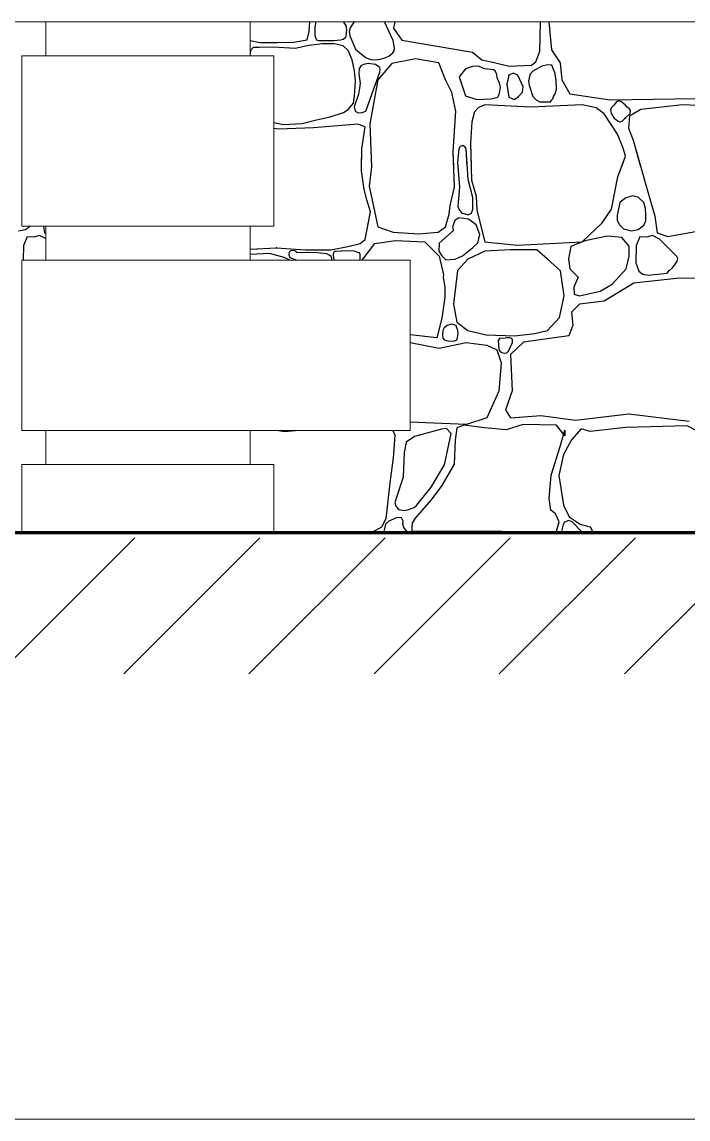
# Model space of a CAD drawing. Header units: feet. Extents: x -10410 to 374725, y -46422 to 88923.
# Drawn here: x 257180 to 258158, y 576 to 2187 of the extents above; entities that cross this region are included whole.
import ezdxf

# ---------------------------------------------------------------- set-up
doc = ezdxf.new("R2010")
doc.units = ezdxf.units.FT
doc.header["$MEASUREMENT"] = 0
doc.layers.add('2D - Общий_Ном._пера__118', color=7, linetype='Continuous', lineweight=5, true_color=0x573938)
doc.layers.add('Конструктив - Стены Несущие_Ном._пера__87', color=7, linetype='Continuous', lineweight=25, true_color=0x6a6a6a)
for name, color, linetype, lineweight in [('Интерьер - Мебель_Ном._пера__7', 7, 'Continuous', 20), ('Конструктив - Перекрытия_Ном._пера__1', 7, 'Continuous', 20), ('Местность - Рельеф_Ном._пера__53', 54, 'Continuous', 80), ('Размер - Общий_Ном._пера__120', 7, 'Continuous', 5)]:
    doc.layers.add(name, color=color, linetype=linetype, lineweight=lineweight)

# ---------------------------------------------------------------- blocks, each defined once
blk = doc.blocks.new('*X48')
at = {"layer": 'Конструктив - Стены Несущие_Ном._пера__87', "linetype": 'Continuous'}
for p, q in [((257185.3, 1882.5), (257191.4, 1887.2)), ((257211.8, 1887.2), (257213.2, 1877.4)), ((257174.7, 1880.4), (257185.3, 1882.5)), ((257187.7, 1871.5), (257182.1, 1859.1)), ((257197.4, 1871.2), (257187.7, 1871.5)), ((257206, 1873.4), (257197.4, 1871.2)), ((257215, 1869), (257206, 1873.4)), ((257213.2, 1877.4), (257215, 1876.8)), ((257182.1, 1859.1), (257181.8, 1837.2))]:
    blk.add_line(p, q, dxfattribs=at)
blk = doc.blocks.new('Штриховка_24', base_point=(0, 0))
at = {"layer": 'Конструктив - Стены Несущие_Ном._пера__87', "linetype": 'Continuous'}
blk.add_blockref('*X48', (0, 0), dxfattribs=at)
blk = doc.blocks.new('*X52')
at = {"layer": 'Конструктив - Стены Несущие_Ном._пера__87', "linetype": 'Continuous'}
for p, q in [((257185.3, 1882.5), (257191.4, 1887.2)), ((257211.8, 1887.2), (257213.2, 1877.4)), ((257174.7, 1880.4), (257185.3, 1882.5)), ((257187.7, 1871.5), (257182.1, 1859.1)), ((257197.4, 1871.2), (257187.7, 1871.5)), ((257206, 1873.4), (257197.4, 1871.2)), ((257215, 1869), (257206, 1873.4)), ((257213.2, 1877.4), (257215, 1876.8)), ((257182.1, 1859.1), (257181.8, 1837.2))]:
    blk.add_line(p, q, dxfattribs=at)
blk = doc.blocks.new('Штриховка_26', base_point=(0, 0))
at = {"layer": 'Конструктив - Стены Несущие_Ном._пера__87', "linetype": 'Continuous'}
blk.add_blockref('*X52', (0, 0), dxfattribs=at)
blk = doc.blocks.new('*X62')
at = {"layer": 'Конструктив - Стены Несущие_Ном._пера__87', "linetype": 'Continuous'}
for p, q in [((257601.7, 2173), (257602.7, 2187.2)), ((257610.4, 2179.4), (257610.3, 2167.3)), ((257611.8, 2187.2), (257610.4, 2179.4)), ((257653.6, 2185.3), (257652.2, 2187.2)), ((257656.3, 2182.2), (257653.6, 2185.3)), ((257657.2, 2176.2), (257656.3, 2182.2)), ((257656.4, 2166.4), (257657.2, 2176.2)), ((257662, 2178.7), (257660.8, 2173.3)), ((257667.3, 2186.8), (257662, 2178.7)), ((257668.5, 2187.2), (257667.3, 2186.8)), ((257725.4, 2160.2), (257712.7, 2187.2)), ((257727.6, 2187.2), (257725.8, 2178.1)), ((257725.8, 2178.1), (257737.9, 2160.3)), ((257941.2, 2164.6), (257941.4, 2187.2)), ((257953.7, 2187.2), (257957.9, 2146.2)), ((257515, 2160.1), (257529.3, 2156.9)), ((257578.9, 2157.3), (257598.8, 2161)), ((257598.8, 2161), (257601.7, 2173)), ((257610.3, 2167.3), (257611.8, 2163.1)), ((257611.8, 2163.1), (257612.8, 2160.7)), ((257612.8, 2160.7), (257615.7, 2160.2)), ((257615.7, 2160.2), (257638.3, 2160.2)), ((257638.3, 2160.2), (257647.7, 2161)), ((257647.7, 2161), (257652, 2162)), ((257652, 2162), (257655.2, 2164.4)), ((257655.2, 2164.4), (257656.4, 2166.4)), ((257660.8, 2173.3), (257661.8, 2166.6)), ((257661.8, 2166.6), (257670.1, 2147.4)), ((257727.2, 2149.3), (257725.4, 2160.2)), ((257737.9, 2160.3), (257841.9, 2142.6)), ((257940.7, 2144.5), (257941.2, 2164.6)), ((257515.8, 2145.3), (257515, 2140.5)), ((257519.6, 2149.5), (257515.8, 2145.3)), ((257528.6, 2149.8), (257519.6, 2149.5)), ((257549.5, 2150.1), (257528.6, 2149.8)), ((257529.3, 2156.9), (257554.8, 2157.2)), ((257581.2, 2148.1), (257549.5, 2150.1)), ((257554.8, 2157.2), (257578.9, 2157.3)), ((257601.2, 2152.5), (257581.2, 2148.1)), ((257621.6, 2155.3), (257601.2, 2152.5)), ((257638.7, 2155), (257621.6, 2155.3)), ((257651.9, 2152.1), (257638.7, 2155)), ((257659, 2145.3), (257651.9, 2152.1)), ((257664.9, 2131.6), (257659, 2145.3)), ((257670.1, 2147.4), (257678.9, 2139.8)), ((257724.8, 2142), (257726.5, 2144.6)), ((257726.5, 2144.6), (257727.2, 2149.3)), ((257934.7, 2128.7), (257940.7, 2144.5)), ((257957.9, 2146.2), (257970.7, 2127.1)), ((257668.2, 2115.6), (257664.9, 2131.6)), ((257678.9, 2139.8), (257685.8, 2134.4)), ((257685.8, 2134.4), (257692.6, 2131.9)), ((257692.6, 2131.9), (257696.8, 2131.6)), ((257696.8, 2131.6), (257704.1, 2132.1)), ((257704.1, 2132.1), (257711.7, 2133.9)), ((257711.7, 2133.9), (257718.8, 2137)), ((257718.8, 2137), (257724.8, 2142)), ((257758, 2132.8), (257723.3, 2126.4)), ((257792.2, 2127.3), (257758, 2132.8)), ((257802.3, 2102.1), (257792.2, 2127.3)), ((257841.9, 2142.6), (257855.7, 2131.7)), ((257855.7, 2131.7), (257873.5, 2127.5)), ((257873.5, 2127.5), (257895.5, 2122.5)), ((257928.6, 2123.6), (257934.7, 2128.7)), ((257670.1, 2100.4), (257668.2, 2115.6)), ((257675.3, 2118.9), (257674.7, 2111.2)), ((257674.7, 2111.2), (257677, 2097.2)), ((257678.4, 2123.2), (257675.3, 2118.9)), ((257683.7, 2125.4), (257678.4, 2123.2)), ((257688.5, 2126), (257683.7, 2125.4)), ((257684.9, 2056.3), (257705.7, 2113.3)), ((257699.1, 2124.8), (257688.5, 2126)), ((257705.8, 2120.4), (257699.1, 2124.8)), ((257723.3, 2126.4), (257702.8, 2102.1)), ((257705.7, 2113.3), (257706.1, 2117.5)), ((257706.1, 2117.5), (257705.8, 2120.4)), ((257831.3, 2118.2), (257822.1, 2106.5)), ((257841.9, 2121.8), (257831.3, 2118.2)), ((257849.9, 2122.4), (257841.9, 2121.8)), ((257851.6, 2121.6), (257849.9, 2122.4)), ((257859.5, 2118.2), (257851.6, 2121.6)), ((257872.5, 2116.7), (257859.5, 2118.2)), ((257874.9, 2115.5), (257872.5, 2116.7)), ((257877.3, 2110), (257874.9, 2115.5)), ((257901.3, 2112), (257895.2, 2108.8)), ((257895.5, 2122.5), (257928.6, 2123.6)), ((257908.3, 2108.8), (257901.3, 2112)), ((257930.6, 2115), (257926.6, 2110.7)), ((257943.4, 2122.4), (257930.6, 2115)), ((257952.1, 2124.4), (257943.4, 2122.4)), ((257958.3, 2123.5), (257952.1, 2124.4)), ((257960.8, 2117.4), (257958.3, 2123.5)), ((257962.6, 2112.8), (257960.8, 2117.4)), ((257964.7, 2101.5), (257962.6, 2112.8)), ((257970.7, 2127.1), (257973.2, 2102.1)), ((257668.5, 2078.3), (257670.1, 2100.4)), ((257677, 2097.2), (257675.8, 2089.8)), ((257702.8, 2102.1), (257691.1, 2037.7)), ((257811.5, 2083.5), (257802.3, 2102.1)), ((257822.1, 2106.5), (257831.3, 2078.8)), ((257878.1, 2105.3), (257877.3, 2110)), ((257881.2, 2097.2), (257878.1, 2105.3)), ((257882.8, 2091.2), (257881.2, 2097.2)), ((257895.2, 2108.8), (257892, 2095.6)), ((257892, 2095.6), (257895.2, 2076.6)), ((257916.3, 2091.9), (257908.3, 2108.8)), ((257925, 2105.3), (257924.2, 2100.1)), ((257924.2, 2100.1), (257925.2, 2094.2)), ((257926.6, 2110.7), (257925, 2105.3)), ((257965.3, 2088.2), (257964.7, 2101.5)), ((257973.2, 2102.1), (257984.9, 2081.8)), ((257674.3, 2081.2), (257668.1, 2062.4)), ((257675.8, 2089.8), (257674.3, 2081.2)), ((257817.2, 2056.3), (257811.5, 2083.5)), ((257831.3, 2078.8), (257848.1, 2073.1)), ((257879.1, 2076.9), (257880.1, 2078.8)), ((257880.1, 2078.8), (257881.5, 2082.8)), ((257881.5, 2082.8), (257882.8, 2091.2)), ((257908.3, 2076.6), (257915, 2084)), ((257915, 2084), (257916.3, 2091.9)), ((257925.2, 2094.2), (257930.6, 2077.8)), ((257960.8, 2077.8), (257963, 2081.6)), ((257963, 2081.6), (257965.3, 2088.2)), ((257984.9, 2081.8), (258044.1, 2072.6)), ((257659, 2058.8), (257667, 2067.8)), ((257667, 2067.8), (257668.5, 2078.3)), ((257848.1, 2073.1), (257868.5, 2074.3)), ((257860, 2065.7), (257850.1, 2061.2)), ((257927.4, 2062), (257860, 2065.7)), ((257868.5, 2074.3), (257875.6, 2075.6)), ((257875.6, 2075.6), (257879.1, 2076.9)), ((257895.2, 2076.6), (257903, 2073.3)), ((257903, 2073.3), (257908.3, 2076.6)), ((258002.8, 2065.7), (257927.4, 2062)), ((257930.6, 2077.8), (257935.2, 2072.8)), ((257935.2, 2072.8), (257940.5, 2070)), ((257940.5, 2070), (257947.9, 2069.9)), ((257947.9, 2069.9), (257956.2, 2070.1)), ((257956.2, 2070.1), (257957.8, 2072.1)), ((257957.8, 2072.1), (257959.6, 2074.5)), ((257959.6, 2074.5), (257960.8, 2077.8)), ((258023.5, 2061.2), (258002.8, 2065.7)), ((258044.1, 2072.6), (258170.1, 2074.6)), ((258050, 2065.7), (258046.4, 2062)), ((258053.3, 2069.9), (258050, 2065.7)), ((258056.5, 2071.3), (258053.3, 2069.9)), ((258059.7, 2070.6), (258056.5, 2071.3)), ((258066.1, 2065.7), (258059.7, 2070.6)), ((258068.9, 2061.8), (258066.1, 2065.7)), ((258150.3, 2065.7), (258089.1, 2058.5)), ((258259.5, 2060.2), (258150.3, 2065.7)), ((257612.4, 2043.3), (257632.9, 2047.8)), ((257632.9, 2047.8), (257652.4, 2054.1)), ((257652.4, 2054.1), (257659, 2058.8)), ((257668.1, 2062.4), (257669.5, 2056)), ((257669.5, 2056), (257673.8, 2053.7)), ((257673.8, 2053.7), (257679.9, 2054)), ((257679.9, 2054), (257684.9, 2056.3)), ((257813.5, 1997.1), (257817.2, 2056.3)), ((257844.9, 2055.3), (257840.7, 2040.4)), ((257850.1, 2061.2), (257844.9, 2055.3)), ((258034.9, 2052.3), (258023.5, 2061.2)), ((258054.5, 2022.3), (258034.9, 2052.3)), ((258046.4, 2062), (258044.3, 2058.7)), ((258044.3, 2058.7), (258045.4, 2052.5)), ((258045.4, 2052.5), (258050, 2045.9)), ((258066.1, 2045.9), (258073.2, 2052.7)), ((258071.8, 2060.2), (258068.9, 2061.8)), ((258072.5, 2048.6), (258070.8, 2031)), ((258073.7, 2057), (258071.8, 2060.2)), ((258089.1, 2058.5), (258072.5, 2048.6)), ((258073.2, 2052.7), (258073.7, 2057)), ((257550, 2039.7), (257563.5, 2036.6)), ((257556.7, 2029.8), (257550, 2030.6)), ((257608.2, 2031.5), (257556.7, 2029.8)), ((257563.5, 2036.6), (257591.4, 2038.1)), ((257591.4, 2038.1), (257612.4, 2043.3)), ((257673.4, 2037.2), (257608.2, 2031.5)), ((257684.3, 2033.1), (257673.4, 2037.2)), ((257679.2, 2001), (257684.3, 2033.1)), ((257691.1, 2037.7), (257693.6, 1974.5)), ((257840.7, 2040.4), (257839, 2009.2)), ((258050, 2045.9), (258055.6, 2041.4)), ((258055.6, 2041.4), (258058.4, 2040.6)), ((258058.4, 2040.6), (258061.4, 2041.5)), ((258061.4, 2041.5), (258063.4, 2043.6)), ((258063.4, 2043.6), (258066.1, 2045.9)), ((258070.8, 2031), (258077.8, 2013.4)), ((258063.1, 2002), (258054.5, 2022.3)), ((257678.7, 1968.5), (257679.2, 2001)), ((257821.7, 2001), (257819.8, 1980.9)), ((257823.5, 2004.5), (257821.7, 2001)), ((257827.5, 2005.9), (257823.5, 2004.5)), ((257831.2, 2003.4), (257827.5, 2005.9)), ((257832.3, 2001), (257831.2, 2003.4)), ((257835.5, 1955.6), (257832.3, 2001)), ((257839, 2009.2), (257840.2, 1955)), ((258066.6, 1990.1), (258063.1, 2002)), ((258077.8, 2013.4), (258099.3, 1937.6)), ((257815.5, 1944.6), (257813.5, 1997.1)), ((258055.2, 1959.7), (258066.6, 1990.1)), ((257682.6, 1941.3), (257678.7, 1968.5)), ((257693.6, 1974.5), (257690.1, 1946)), ((257819.8, 1980.9), (257822.6, 1944.3)), ((257842.3, 1929.5), (257835.5, 1955.6)), ((257840.2, 1955), (257846.9, 1931.2)), ((258045.8, 1912.1), (258055.2, 1959.7)), ((257686.7, 1926.1), (257682.6, 1941.3)), ((257690.1, 1946), (257702.8, 1886.1)), ((257808.8, 1917.6), (257815.5, 1944.6)), ((257822.6, 1944.3), (257820.4, 1916.7)), ((258099.3, 1937.6), (258109.7, 1902)), ((257692.1, 1908.1), (257686.7, 1926.1)), ((257842.1, 1912.1), (257842.3, 1929.5)), ((257846.9, 1931.2), (257848.1, 1910.6)), ((258058.3, 1922), (258055.5, 1910.3)), ((258067.1, 1929.1), (258058.3, 1922)), ((258077.3, 1932), (258067.1, 1929.1)), ((258085.5, 1929.6), (258077.3, 1932)), ((258093.5, 1922), (258085.5, 1929.6)), ((258095.8, 1913.4), (258093.5, 1922)), ((257684.3, 1867.8), (257692.1, 1908.1)), ((257802.3, 1886.1), (257807.5, 1904.7)), ((257807.5, 1904.7), (257808.8, 1917.6)), ((257820.4, 1916.7), (257821.7, 1912.1)), ((257821.7, 1912.1), (257825.4, 1907)), ((257825.4, 1907), (257835.3, 1903.9)), ((257835.3, 1903.9), (257840.4, 1906.5)), ((257840.4, 1906.5), (257842.1, 1912.1)), ((257848.1, 1910.6), (257860, 1864.3)), ((258032.4, 1892), (258045.8, 1912.1)), ((258054.3, 1903), (258054.2, 1895.6)), ((258055.5, 1910.3), (258054.3, 1903)), ((258096.1, 1904), (258095.8, 1913.4)), ((258096.1, 1895), (258096.1, 1904)), ((258109.7, 1902), (258113.2, 1877.4)), ((257702.8, 1886.1), (257725.1, 1878.4)), ((257791.4, 1878.4), (257802.3, 1886.1)), ((257813.8, 1890), (257812.4, 1885.8)), ((257812.4, 1885.8), (257813.8, 1880.9)), ((257815.6, 1895.4), (257813.8, 1890)), ((257821.7, 1899.4), (257815.6, 1895.4)), ((257829.1, 1898.5), (257821.7, 1899.4)), ((257836.1, 1897.4), (257829.1, 1898.5)), ((257847.1, 1889.1), (257836.1, 1897.4)), ((257852.5, 1875.1), (257847.1, 1889.1)), ((258002.8, 1864.3), (258032.4, 1892)), ((258054.2, 1895.6), (258058.3, 1888.8)), ((258058.3, 1888.8), (258063.5, 1883.2)), ((258085.3, 1882.5), (258093.5, 1888.8)), ((258093.5, 1888.8), (258096.1, 1895)), ((257725.1, 1878.4), (257762.7, 1876.2)), ((257762.7, 1876.2), (257791.4, 1878.4)), ((257813.8, 1880.9), (257793, 1862.4)), ((257849.6, 1863), (257852.5, 1875.1)), ((258039.9, 1872.5), (258006.9, 1865.5)), ((258060.9, 1870.7), (258039.9, 1872.5)), ((258072, 1857.9), (258060.9, 1870.7)), ((258063.5, 1883.2), (258074.7, 1880.4)), ((258074.7, 1880.4), (258085.3, 1882.5)), ((258087.7, 1871.5), (258082.1, 1859.1)), ((258097.4, 1871.2), (258087.7, 1871.5)), ((258106, 1873.4), (258097.4, 1871.2)), ((258116.4, 1868.3), (258106, 1873.4)), ((258113.2, 1877.4), (258128.8, 1872.2)), ((258128.8, 1872.2), (258185.2, 1882.6)), ((257515, 1853.6), (257553.7, 1855.6)), ((257553.7, 1855.6), (257595.8, 1852.4)), ((257633.5, 1852.4), (257658.5, 1857.4)), ((257658.5, 1857.4), (257676.7, 1861.8)), ((257676.7, 1861.8), (257684.3, 1867.8)), ((257679.9, 1837.2), (257698.5, 1861.6)), ((257698.5, 1861.6), (257728.5, 1866.3)), ((257728.5, 1866.3), (257771.6, 1864.3)), ((257771.6, 1864.3), (257792.6, 1843.3)), ((257793, 1862.4), (257792.4, 1850.3)), ((257827, 1843.9), (257841.7, 1855.2)), ((257841.7, 1855.2), (257849.6, 1863)), ((257860, 1864.3), (257907.3, 1859.4)), ((257907.3, 1859.4), (258002.8, 1864.3)), ((257986.4, 1857.4), (257982.6, 1839.4)), ((258006.9, 1865.5), (257986.4, 1857.4)), ((258071.8, 1843), (258072, 1857.9)), ((258082.1, 1859.1), (258081.7, 1833.6)), ((258142.1, 1842.5), (258116.4, 1868.3)), ((257543.5, 1847.2), (257515, 1845.7)), ((257565.3, 1841.3), (257543.5, 1847.2)), ((257573.3, 1837.2), (257565.3, 1841.3)), ((257572.7, 1849.1), (257572, 1845.1)), ((257572, 1845.1), (257573.7, 1841.3)), ((257574.4, 1851.1), (257572.7, 1849.1)), ((257573.7, 1841.3), (257583.6, 1837.2)), ((257578, 1851.4), (257574.4, 1851.1)), ((257580.6, 1850.9), (257578, 1851.4)), ((257582.6, 1850), (257580.6, 1850.9)), ((257583.6, 1848.8), (257582.6, 1850)), ((257590.1, 1848.3), (257583.6, 1848.8)), ((257610, 1848.4), (257590.1, 1848.3)), ((257595.8, 1852.4), (257633.5, 1852.4)), ((257622.7, 1847.2), (257610, 1848.4)), ((257627.8, 1846.4), (257622.7, 1847.2)), ((257632.3, 1844.2), (257627.8, 1846.4)), ((257634.2, 1842.5), (257632.3, 1844.2)), ((257635.3, 1840.3), (257634.2, 1842.5)), ((257635, 1837.8), (257635.3, 1840.3)), ((257635, 1837.2), (257635, 1837.8)), ((257637.4, 1848.4), (257637.2, 1844.6)), ((257637.2, 1844.6), (257638.3, 1838.5)), ((257639.3, 1850.2), (257637.4, 1848.4)), ((257638.3, 1838.5), (257638.2, 1837.2)), ((257641.5, 1849.9), (257639.3, 1850.2)), ((257649.5, 1850.5), (257641.5, 1849.9)), ((257660.6, 1851), (257649.5, 1850.5)), ((257667.9, 1850.3), (257660.6, 1851)), ((257673.4, 1848.4), (257667.9, 1850.3)), ((257675.8, 1848), (257673.4, 1848.4)), ((257677, 1845.4), (257675.8, 1848)), ((257676.7, 1837.2), (257677, 1845.4)), ((257792.4, 1850.3), (257796.7, 1843.7)), ((257792.6, 1843.3), (257799, 1815.9)), ((257796.7, 1843.7), (257802.7, 1838)), ((257802.7, 1838), (257816.4, 1839)), ((257816.4, 1839), (257827, 1843.9)), ((257834.8, 1839), (257819.7, 1822)), ((257860, 1850.7), (257834.8, 1839)), ((257897.7, 1852.7), (257860, 1850.7)), ((257936.3, 1852.4), (257897.7, 1852.7)), ((257951.7, 1839), (257936.3, 1852.4)), ((257971, 1821.7), (257951.7, 1839)), ((257982.6, 1839.4), (257984.6, 1824.4)), ((258067.5, 1824.6), (258071.8, 1843)), ((258143.1, 1839.9), (258142.1, 1842.5)), ((258142.5, 1835.7), (258143.1, 1839.9)), ((257819.7, 1822), (257813.7, 1772.7)), ((257976.2, 1784.8), (257971, 1821.7)), ((257984.6, 1824.4), (257997, 1812.3)), ((258047, 1801.9), (258067.5, 1824.6)), ((258081.7, 1833.6), (258086.2, 1821.1)), ((258086.2, 1821.1), (258092, 1816.9)), ((258127.6, 1818.2), (258131.3, 1822.4)), ((258131.2, 1822.2), (258135.5, 1825.9)), ((258135.5, 1825.9), (258139.6, 1831.5)), ((258139.6, 1831.5), (258142.5, 1835.7)), ((257799, 1815.9), (257798.5, 1812.1)), ((257798.5, 1812.1), (257800.9, 1798)), ((257997, 1812.3), (257990.8, 1797.7)), ((258145.9, 1810.8), (258078.5, 1803.4)), ((258092, 1816.9), (258099.8, 1815.5)), ((258099.8, 1815.5), (258127.6, 1818.2)), ((258176.8, 1810.3), (258145.9, 1810.8)), ((257800.9, 1798), (257801.1, 1783.2)), ((257990.8, 1797.7), (257991.1, 1787.3)), ((257999, 1785.1), (258029.2, 1791.7)), ((258029.2, 1791.7), (258047, 1801.9)), ((258078.5, 1803.4), (258035.1, 1777.1)), ((257801.1, 1783.2), (257796.5, 1752.3)), ((257813.7, 1772.7), (257818.9, 1746.2)), ((257969.5, 1753.3), (257976.2, 1784.8)), ((257999, 1772.9), (257987.3, 1761)), ((257991.1, 1787.3), (257999, 1785.1)), ((258035.1, 1777.1), (257999, 1772.9)), ((257987.3, 1761), (257989.1, 1741.7)), ((257796.5, 1752.3), (257789.3, 1723.3)), ((257804.3, 1741.6), (257800.3, 1738)), ((257810.9, 1743.1), (257804.3, 1741.6)), ((257817.6, 1741.5), (257810.9, 1743.1)), ((257818.9, 1738), (257817.6, 1741.5)), ((257818.9, 1746.2), (257834.8, 1734)), ((257951.7, 1734), (257969.5, 1753.3)), ((257989.1, 1741.7), (257983.4, 1726.1)), ((257789.3, 1723.3), (257750, 1727.8)), ((257798, 1733.9), (257797.6, 1727.5)), ((257797.6, 1727.5), (257798.4, 1722.6)), ((257800.3, 1738), (257798, 1733.9)), ((257820.4, 1734.2), (257818.9, 1738)), ((257819.9, 1723.7), (257820.7, 1728.9)), ((257820.7, 1728.9), (257820.4, 1734.2)), ((257834.8, 1734), (257861.8, 1727.6)), ((257861.8, 1727.6), (257903.6, 1726.4)), ((257903.6, 1726.4), (257933.1, 1729.8)), ((257983.4, 1726.1), (257916.5, 1716.9)), ((257933.1, 1729.8), (257951.7, 1734)), ((257750, 1716.4), (257792.9, 1708)), ((257792.9, 1708), (257832.3, 1716.2)), ((257798.4, 1722.6), (257800.3, 1720.4)), ((257800.3, 1720.4), (257805.6, 1718.6)), ((257805.6, 1718.6), (257812, 1718.5)), ((257812, 1718.5), (257816, 1718.9)), ((257816, 1718.9), (257818.9, 1720.4)), ((257818.9, 1720.4), (257819.9, 1723.7)), ((257832.3, 1716.2), (257862.8, 1712.5)), ((257862.8, 1712.5), (257877.4, 1705.8)), ((257881.9, 1722.6), (257879.6, 1719.2)), ((257879.6, 1719.2), (257879.9, 1712.5)), ((257879.9, 1712.5), (257880.4, 1707.3)), ((257887.2, 1722.2), (257881.9, 1722.6)), ((257892.3, 1723.3), (257887.2, 1722.2)), ((257896.4, 1723.1), (257892.3, 1723.3)), ((257894.6, 1703.6), (257900.5, 1716.5)), ((257897.7, 1722.6), (257896.4, 1723.1)), ((257899.7, 1722.3), (257897.7, 1722.6)), ((257916.5, 1716.9), (257897.7, 1698.6)), ((257900.4, 1719.9), (257899.7, 1722.3)), ((257900.5, 1716.5), (257900.4, 1719.9)), ((257877.4, 1705.8), (257883.8, 1686.7)), ((257880.4, 1707.3), (257881.9, 1703.6)), ((257881.9, 1703.6), (257884.6, 1701.7)), ((257884.6, 1701.7), (257888.7, 1700.8)), ((257888.7, 1700.8), (257892.4, 1701.4)), ((257892.4, 1701.4), (257894.6, 1703.6)), ((257897.7, 1698.6), (257899.9, 1645.6)), ((257883.8, 1686.7), (257880.6, 1645.1)), ((257880.6, 1645.1), (257862.8, 1605.7)), ((257899.9, 1645.6), (257890, 1617.4)), ((257890, 1617.4), (257897.7, 1605.7)), ((257772.9, 1598.3), (257750, 1599.2)), ((257832.8, 1595.8), (257772.9, 1598.3)), ((257862.8, 1605.7), (257832.8, 1595.8)), ((257916, 1595.8), (257891.2, 1588.1)), ((257897.7, 1605.7), (257942, 1609)), ((257965.1, 1595.1), (257916, 1595.8)), ((257942, 1609), (257993, 1602.5)), ((257993, 1602.5), (258071.3, 1611.4)), ((258071.3, 1611.4), (258160, 1600.8)), ((257556.7, 1587.2), (257565.5, 1585.9)), ((257565.5, 1585.9), (257581.9, 1587.2)), ((257724.8, 1587.2), (257727.5, 1580.5)), ((257727.5, 1580.5), (257725.3, 1547)), ((257796.1, 1588.9), (257756.5, 1578.2)), ((257803.6, 1589.9), (257796.1, 1588.9)), ((257800.8, 1536.9), (257810.6, 1582.5)), ((257810.6, 1582.5), (257803.6, 1589.9)), ((257818.9, 1591.1), (257816.2, 1573)), ((257829.3, 1595.1), (257818.9, 1591.1)), ((257859.5, 1591.1), (257829.3, 1595.1)), ((257891.2, 1588.1), (257859.5, 1591.1)), ((257977.2, 1579.5), (257965.1, 1595.1)), ((257970.7, 1563.4), (257977.4, 1587.4)), ((257977.4, 1587.4), (257977.2, 1579.5)), ((258001.5, 1589.6), (257987.1, 1573.3)), ((258014.8, 1585.9), (258001.5, 1589.6)), ((258067.1, 1591.6), (258014.8, 1585.9)), ((258156.8, 1593.8), (258067.1, 1591.6)), ((258173.3, 1585.9), (258156.8, 1593.8)), ((257744.1, 1569.8), (257741.6, 1554.7)), ((257756.5, 1578.2), (257744.1, 1569.8)), ((257816.2, 1573), (257814.7, 1537.9)), ((257957.1, 1521.3), (257970.7, 1563.4)), ((257987.1, 1573.3), (257975.2, 1551.7)), ((257725.3, 1547), (257720.3, 1510.4)), ((257741.6, 1554.7), (257739.7, 1518.8)), ((257975.2, 1551.7), (257968.5, 1520.8)), ((257780.8, 1503.9), (257800.8, 1536.9)), ((257814.7, 1537.9), (257796.6, 1506.2)), ((257739.7, 1518.8), (257727.7, 1481.4)), ((257954.2, 1487.3), (257957.1, 1521.3)), ((257968.5, 1520.8), (257975.5, 1477.4)), ((257720.3, 1510.4), (257714.6, 1457.4)), ((257759.7, 1476.9), (257780.8, 1503.9)), ((257796.6, 1506.2), (257780.8, 1485.4)), ((257780.8, 1485.4), (257757.7, 1458.6)), ((257956.9, 1470), (257954.2, 1487.3)), ((257727.7, 1481.4), (257729, 1476.1)), ((257729, 1476.1), (257731, 1474)), ((257731, 1474), (257733.2, 1471)), ((257733.2, 1471), (257736.1, 1470.4)), ((257736.1, 1470.4), (257741.6, 1469.4)), ((257741.6, 1469.4), (257746.1, 1470.7)), ((257746.1, 1470.7), (257755.9, 1474.1)), ((257755.9, 1474.1), (257759.7, 1476.9)), ((257963.8, 1464.6), (257956.9, 1470)), ((257975.5, 1477.4), (257983.9, 1460.1)), ((257714.6, 1457.4), (257707.9, 1445)), ((257718.8, 1453.8), (257714.1, 1449.4)), ((257725.9, 1457), (257718.8, 1453.8)), ((257731.1, 1459.2), (257725.9, 1457)), ((257737.7, 1459.1), (257731.1, 1459.2)), ((257739.8, 1454.2), (257737.7, 1459.1)), ((257739.4, 1449.4), (257739.8, 1454.2)), ((257753.3, 1451.1), (257752.7, 1444.8)), ((257757.7, 1458.6), (257753.3, 1451.1)), ((257969, 1453.2), (257963.8, 1464.6)), ((257965.1, 1439.5), (257969, 1453.2)), ((257977, 1452.7), (257974.8, 1448.9)), ((257983.1, 1454.8), (257977, 1452.7)), ((257988.3, 1453.2), (257983.1, 1454.8)), ((257983.9, 1460.1), (258000, 1449.4)), ((258002.8, 1437.9), (257988.3, 1453.2)), ((257707.9, 1445), (257693.9, 1437.2)), ((257711.6, 1438.6), (257709.9, 1437.2)), ((257714.1, 1449.4), (257711.6, 1438.6)), ((257741.1, 1444.5), (257739.4, 1449.4)), ((257746.4, 1437.6), (257741.1, 1444.5)), ((257746.4, 1437.2), (257746.4, 1437.6)), ((257752.7, 1444.8), (257752.7, 1439.9)), ((257752.7, 1439.9), (257755.3, 1439.5)), ((257755.3, 1439.5), (257882.1, 1439.8)), ((257882.1, 1439.8), (257895.4, 1437.2)), ((257959.9, 1437.2), (257965.1, 1439.5)), ((257974.8, 1448.9), (257971.8, 1437.2)), ((258000, 1449.4), (258014.8, 1445.5)), ((258003.7, 1437.2), (258002.8, 1437.9)), ((258014.8, 1445.5), (258018.9, 1437.2))]:
    blk.add_line(p, q, dxfattribs=at)
for p in [(257895.2, 2108.8), (257908.3, 2076.6), (258066.1, 2045.9), (257553.7, 1855.6), (257739.4, 1449.4), (257965.1, 1439.5)]:
    blk.add_point(p, dxfattribs=at)
blk = doc.blocks.new('Штриховка_31', base_point=(0, 0))
at = {"layer": 'Конструктив - Стены Несущие_Ном._пера__87', "linetype": 'Continuous'}
blk.add_blockref('*X62', (0, 0), dxfattribs=at)
blk = doc.blocks.new('*X64')
at = {"layer": 'Конструктив - Стены Несущие_Ном._пера__87', "linetype": 'Continuous'}
for p, q in [((257515, 1853.6), (257526.7, 1854.2)), ((257520.8, 1846), (257515, 1845.7))]:
    blk.add_line(p, q, dxfattribs=at)
blk = doc.blocks.new('Штриховка_32', base_point=(0, 0))
at = {"layer": 'Конструктив - Стены Несущие_Ном._пера__87', "linetype": 'Continuous'}
blk.add_blockref('*X64', (0, 0), dxfattribs=at)
blk = doc.blocks.new('*X66')
at = {"layer": 'Конструктив - Стены Несущие_Ном._пера__87', "linetype": 'Continuous'}
for p, q in [((257556.7, 1587.2), (257565.5, 1585.9)), ((257565.5, 1585.9), (257581.9, 1587.2)), ((257724.8, 1587.2), (257727.5, 1580.5)), ((257727.5, 1580.5), (257725.6, 1552.8))]:
    blk.add_line(p, q, dxfattribs=at)
blk = doc.blocks.new('Штриховка_33', base_point=(0, 0))
at = {"layer": 'Конструктив - Стены Несущие_Ном._пера__87', "linetype": 'Continuous'}
blk.add_blockref('*X66', (0, 0), dxfattribs=at)
blk = doc.blocks.new('*X68')
at = {"layer": 'Конструктив - Стены Несущие_Ном._пера__87', "linetype": 'Continuous'}
for p, q in [((257601.7, 2173), (257602.7, 2187.2)), ((257610.4, 2179.4), (257610.3, 2167.3)), ((257611.8, 2187.2), (257610.4, 2179.4)), ((257653.6, 2185.3), (257652.2, 2187.2)), ((257656.3, 2182.2), (257653.6, 2185.3)), ((257657.2, 2176.2), (257656.3, 2182.2)), ((257656.4, 2166.4), (257657.2, 2176.2)), ((257662, 2178.7), (257660.8, 2173.3)), ((257667.3, 2186.8), (257662, 2178.7)), ((257668.5, 2187.2), (257667.3, 2186.8)), ((257725.4, 2160.2), (257712.7, 2187.2)), ((257727.6, 2187.2), (257725.8, 2178.1)), ((257725.8, 2178.1), (257737.9, 2160.3)), ((257941.2, 2164.6), (257941.4, 2187.2)), ((257953.7, 2187.2), (257957.9, 2146.2)), ((257515, 2160.1), (257529.3, 2156.9)), ((257578.9, 2157.3), (257598.8, 2161)), ((257598.8, 2161), (257601.7, 2173)), ((257610.3, 2167.3), (257611.8, 2163.1)), ((257611.8, 2163.1), (257612.8, 2160.7)), ((257612.8, 2160.7), (257615.7, 2160.2)), ((257615.7, 2160.2), (257638.3, 2160.2)), ((257638.3, 2160.2), (257647.7, 2161)), ((257647.7, 2161), (257652, 2162)), ((257652, 2162), (257655.2, 2164.4)), ((257655.2, 2164.4), (257656.4, 2166.4)), ((257660.8, 2173.3), (257661.8, 2166.6)), ((257661.8, 2166.6), (257670.1, 2147.4)), ((257727.2, 2149.3), (257725.4, 2160.2)), ((257737.9, 2160.3), (257841.9, 2142.6)), ((257940.7, 2144.5), (257941.2, 2164.6)), ((257515.8, 2145.3), (257515, 2140.5)), ((257519.6, 2149.5), (257515.8, 2145.3)), ((257528.6, 2149.8), (257519.6, 2149.5)), ((257549.5, 2150.1), (257528.6, 2149.8)), ((257529.3, 2156.9), (257554.8, 2157.2)), ((257581.2, 2148.1), (257549.5, 2150.1)), ((257554.8, 2157.2), (257578.9, 2157.3)), ((257601.2, 2152.5), (257581.2, 2148.1)), ((257621.6, 2155.3), (257601.2, 2152.5)), ((257638.7, 2155), (257621.6, 2155.3)), ((257651.9, 2152.1), (257638.7, 2155)), ((257659, 2145.3), (257651.9, 2152.1)), ((257664.9, 2131.6), (257659, 2145.3)), ((257670.1, 2147.4), (257678.9, 2139.8)), ((257724.8, 2142), (257726.5, 2144.6)), ((257726.5, 2144.6), (257727.2, 2149.3)), ((257934.7, 2128.7), (257940.7, 2144.5)), ((257957.9, 2146.2), (257970.7, 2127.1)), ((257668.2, 2115.6), (257664.9, 2131.6)), ((257678.9, 2139.8), (257685.8, 2134.4)), ((257685.8, 2134.4), (257692.6, 2131.9)), ((257692.6, 2131.9), (257696.8, 2131.6)), ((257696.8, 2131.6), (257704.1, 2132.1)), ((257704.1, 2132.1), (257711.7, 2133.9)), ((257711.7, 2133.9), (257718.8, 2137)), ((257718.8, 2137), (257724.8, 2142)), ((257758, 2132.8), (257723.3, 2126.4)), ((257792.2, 2127.3), (257758, 2132.8)), ((257802.3, 2102.1), (257792.2, 2127.3)), ((257841.9, 2142.6), (257855.7, 2131.7)), ((257855.7, 2131.7), (257873.5, 2127.5)), ((257873.5, 2127.5), (257895.5, 2122.5)), ((257928.6, 2123.6), (257934.7, 2128.7)), ((257670.1, 2100.4), (257668.2, 2115.6)), ((257675.3, 2118.9), (257674.7, 2111.2)), ((257674.7, 2111.2), (257677, 2097.2)), ((257678.4, 2123.2), (257675.3, 2118.9)), ((257683.7, 2125.4), (257678.4, 2123.2)), ((257688.5, 2126), (257683.7, 2125.4)), ((257684.9, 2056.3), (257705.7, 2113.3)), ((257699.1, 2124.8), (257688.5, 2126)), ((257705.8, 2120.4), (257699.1, 2124.8)), ((257723.3, 2126.4), (257702.8, 2102.1)), ((257705.7, 2113.3), (257706.1, 2117.5)), ((257706.1, 2117.5), (257705.8, 2120.4)), ((257831.3, 2118.2), (257822.1, 2106.5)), ((257841.9, 2121.8), (257831.3, 2118.2)), ((257849.9, 2122.4), (257841.9, 2121.8)), ((257851.6, 2121.6), (257849.9, 2122.4)), ((257859.5, 2118.2), (257851.6, 2121.6)), ((257872.5, 2116.7), (257859.5, 2118.2)), ((257874.9, 2115.5), (257872.5, 2116.7)), ((257877.3, 2110), (257874.9, 2115.5)), ((257901.3, 2112), (257895.2, 2108.8)), ((257895.5, 2122.5), (257928.6, 2123.6)), ((257908.3, 2108.8), (257901.3, 2112)), ((257930.6, 2115), (257926.6, 2110.7)), ((257943.4, 2122.4), (257930.6, 2115)), ((257952.1, 2124.4), (257943.4, 2122.4)), ((257958.3, 2123.5), (257952.1, 2124.4)), ((257960.8, 2117.4), (257958.3, 2123.5)), ((257962.6, 2112.8), (257960.8, 2117.4)), ((257964.7, 2101.5), (257962.6, 2112.8)), ((257970.7, 2127.1), (257973.2, 2102.1)), ((257668.5, 2078.3), (257670.1, 2100.4)), ((257677, 2097.2), (257675.8, 2089.8)), ((257702.8, 2102.1), (257691.1, 2037.7)), ((257811.5, 2083.5), (257802.3, 2102.1)), ((257822.1, 2106.5), (257831.3, 2078.8)), ((257878.1, 2105.3), (257877.3, 2110)), ((257881.2, 2097.2), (257878.1, 2105.3)), ((257882.8, 2091.2), (257881.2, 2097.2)), ((257895.2, 2108.8), (257892, 2095.6)), ((257892, 2095.6), (257895.2, 2076.6)), ((257916.3, 2091.9), (257908.3, 2108.8)), ((257925, 2105.3), (257924.2, 2100.1)), ((257924.2, 2100.1), (257925.2, 2094.2)), ((257926.6, 2110.7), (257925, 2105.3)), ((257965.3, 2088.2), (257964.7, 2101.5)), ((257973.2, 2102.1), (257984.9, 2081.8)), ((257674.3, 2081.2), (257668.1, 2062.4)), ((257675.8, 2089.8), (257674.3, 2081.2)), ((257817.2, 2056.3), (257811.5, 2083.5)), ((257831.3, 2078.8), (257848.1, 2073.1)), ((257879.1, 2076.9), (257880.1, 2078.8)), ((257880.1, 2078.8), (257881.5, 2082.8)), ((257881.5, 2082.8), (257882.8, 2091.2)), ((257908.3, 2076.6), (257915, 2084)), ((257915, 2084), (257916.3, 2091.9)), ((257925.2, 2094.2), (257930.6, 2077.8)), ((257960.8, 2077.8), (257963, 2081.6)), ((257963, 2081.6), (257965.3, 2088.2)), ((257984.9, 2081.8), (258044.1, 2072.6)), ((257659, 2058.8), (257667, 2067.8)), ((257667, 2067.8), (257668.5, 2078.3)), ((257848.1, 2073.1), (257868.5, 2074.3)), ((257860, 2065.7), (257850.1, 2061.2)), ((257927.4, 2062), (257860, 2065.7)), ((257868.5, 2074.3), (257875.6, 2075.6)), ((257875.6, 2075.6), (257879.1, 2076.9)), ((257895.2, 2076.6), (257903, 2073.3)), ((257903, 2073.3), (257908.3, 2076.6)), ((258002.8, 2065.7), (257927.4, 2062)), ((257930.6, 2077.8), (257935.2, 2072.8)), ((257935.2, 2072.8), (257940.5, 2070)), ((257940.5, 2070), (257947.9, 2069.9)), ((257947.9, 2069.9), (257956.2, 2070.1)), ((257956.2, 2070.1), (257957.8, 2072.1)), ((257957.8, 2072.1), (257959.6, 2074.5)), ((257959.6, 2074.5), (257960.8, 2077.8)), ((258023.5, 2061.2), (258002.8, 2065.7)), ((258044.1, 2072.6), (258170.1, 2074.6)), ((258050, 2065.7), (258046.4, 2062)), ((258053.3, 2069.9), (258050, 2065.7)), ((258056.5, 2071.3), (258053.3, 2069.9)), ((258059.7, 2070.6), (258056.5, 2071.3)), ((258066.1, 2065.7), (258059.7, 2070.6)), ((258068.9, 2061.8), (258066.1, 2065.7)), ((258150.3, 2065.7), (258089.1, 2058.5)), ((258259.5, 2060.2), (258150.3, 2065.7)), ((257612.4, 2043.3), (257632.9, 2047.8)), ((257632.9, 2047.8), (257652.4, 2054.1)), ((257652.4, 2054.1), (257659, 2058.8)), ((257668.1, 2062.4), (257669.5, 2056)), ((257669.5, 2056), (257673.8, 2053.7)), ((257673.8, 2053.7), (257679.9, 2054)), ((257679.9, 2054), (257684.9, 2056.3)), ((257813.5, 1997.1), (257817.2, 2056.3)), ((257844.9, 2055.3), (257840.7, 2040.4)), ((257850.1, 2061.2), (257844.9, 2055.3)), ((258034.9, 2052.3), (258023.5, 2061.2)), ((258054.5, 2022.3), (258034.9, 2052.3)), ((258046.4, 2062), (258044.3, 2058.7)), ((258044.3, 2058.7), (258045.4, 2052.5)), ((258045.4, 2052.5), (258050, 2045.9)), ((258066.1, 2045.9), (258073.2, 2052.7)), ((258071.8, 2060.2), (258068.9, 2061.8)), ((258072.5, 2048.6), (258070.8, 2031)), ((258073.7, 2057), (258071.8, 2060.2)), ((258089.1, 2058.5), (258072.5, 2048.6)), ((258073.2, 2052.7), (258073.7, 2057)), ((257550, 2039.7), (257563.5, 2036.6)), ((257556.7, 2029.8), (257550, 2030.6)), ((257608.2, 2031.5), (257556.7, 2029.8)), ((257563.5, 2036.6), (257591.4, 2038.1)), ((257591.4, 2038.1), (257612.4, 2043.3)), ((257673.4, 2037.2), (257608.2, 2031.5)), ((257684.3, 2033.1), (257673.4, 2037.2)), ((257679.2, 2001), (257684.3, 2033.1)), ((257691.1, 2037.7), (257693.6, 1975.1)), ((257840.7, 2040.4), (257839, 2009.2)), ((258050, 2045.9), (258055.6, 2041.4)), ((258055.6, 2041.4), (258058.4, 2040.6)), ((258058.4, 2040.6), (258061.4, 2041.5)), ((258061.4, 2041.5), (258063.4, 2043.6)), ((258063.4, 2043.6), (258066.1, 2045.9)), ((258070.8, 2031), (258077.8, 2013.4)), ((258063.1, 2002), (258054.5, 2022.3)), ((257678.8, 1975.1), (257679.2, 2001)), ((257821.7, 2001), (257819.8, 1980.9)), ((257823.5, 2004.5), (257821.7, 2001)), ((257827.5, 2005.9), (257823.5, 2004.5)), ((257831.2, 2003.4), (257827.5, 2005.9)), ((257832.3, 2001), (257831.2, 2003.4)), ((257834.1, 1975.1), (257832.3, 2001)), ((257839, 2009.2), (257839.8, 1975.1)), ((258066.6, 1990.1), (258063.1, 2002)), ((258077.8, 2013.4), (258088.7, 1975.1)), ((257814.3, 1975.1), (257813.5, 1997.1)), ((258061, 1975.1), (258066.6, 1990.1)), ((257819.8, 1980.9), (257820.3, 1975.1))]:
    blk.add_line(p, q, dxfattribs=at)
for p in [(257895.2, 2108.8), (257908.3, 2076.6), (258066.1, 2045.9)]:
    blk.add_point(p, dxfattribs=at)
blk = doc.blocks.new('Штриховка_34', base_point=(0, 0))
at = {"layer": 'Конструктив - Стены Несущие_Ном._пера__87', "linetype": 'Continuous'}
blk.add_blockref('*X68', (0, 0), dxfattribs=at)

msp = doc.modelspace()

# ---------------------------------------------------------------- hatches: boundary and pattern name
at = {"layer": '2D - Общий_Ном._пера__118', "linetype": 'Continuous'}
h = msp.add_hatch(dxfattribs=at)
h.set_pattern_fill('ЛИНИИ_НАКЛОННЫЕ__ШАГ_1_5_', color=256, style=0, pattern_type=2)
h.set_pattern_definition([(45, (0, 0), (-91.92388, 91.92388), [])])
h.paths.add_polyline_path([(244137.47739, 1437.21988), (244137.47739, 1429.5641), (265651.78297, 1429.5641), (265651.78297, 1229.5641), (244137.47739, 1229.5641), (241582.37199, 1229.5641), (241582.37199, 1437.21988)])

# ---------------------------------------------------------------- linework, layer by layer
at = {"layer": 'Интерьер - Мебель_Ном._пера__7', "linetype": 'Continuous'}
for p, q in [((257214.99492, 2137.21988), (257214.99492, 2187.21988)), ((257514.99492, 2137.21988), (257514.99492, 2187.21988)), ((257549.99492, 2137.21988), (257179.99492, 2137.21988)), ((257179.99492, 1887.21988), (257179.99492, 2137.21988)), ((257549.99492, 1887.21988), (257549.99492, 2137.21988)), ((257549.99492, 1887.21988), (257179.99492, 1887.21988)), ((257214.99492, 1837.21988), (257214.99492, 1887.21988)), ((257514.99492, 1837.21988), (257514.99492, 1887.21988)), ((257749.99492, 1837.21988), (257179.99492, 1837.21988)), ((257179.99492, 1587.21988), (257179.99492, 1837.21988)), ((257749.99492, 1587.21988), (257749.99492, 1837.21988)), ((257749.99492, 1587.21988), (257179.99492, 1587.21988)), ((257214.99492, 1537.21988), (257214.99492, 1587.21988)), ((257514.99492, 1537.21988), (257514.99492, 1587.21988)), ((257549.99492, 1537.21988), (257179.99492, 1537.21988)), ((257179.99492, 1437.21988), (257179.99492, 1537.21988)), ((257549.99492, 1437.21988), (257549.99492, 1537.21988))]:
    msp.add_line(p, q, dxfattribs=at)
at = {"layer": 'Конструктив - Перекрытия_Ном._пера__1', "linetype": 'Continuous'}
msp.add_line((260999.43289, 2187.21988), (257099.80825, 2187.21988), dxfattribs=at)
at = {"layer": 'Местность - Рельеф_Ном._пера__53', "linetype": 'Continuous', "flags": 128}
msp.add_lwpolyline([(247162.41413, 1437.21988), (265549.34495, 1437.21988)], dxfattribs=at)
at = {"layer": 'Размер - Общий_Ном._пера__120', "linetype": 'Continuous'}
msp.add_line((249714.71105, 575.78196), (260564.43283, 575.78196), dxfattribs=at)

# ---------------------------------------------------------------- block references
at = {"layer": 'Конструктив - Стены Несущие_Ном._пера__87', "linetype": 'Continuous'}
for name in ['Штриховка_24', 'Штриховка_26', 'Штриховка_34', 'Штриховка_31', 'Штриховка_32', 'Штриховка_33']:
    msp.add_blockref(name, (0, 0), dxfattribs=at)

doc.saveas('drawing.dxf')
